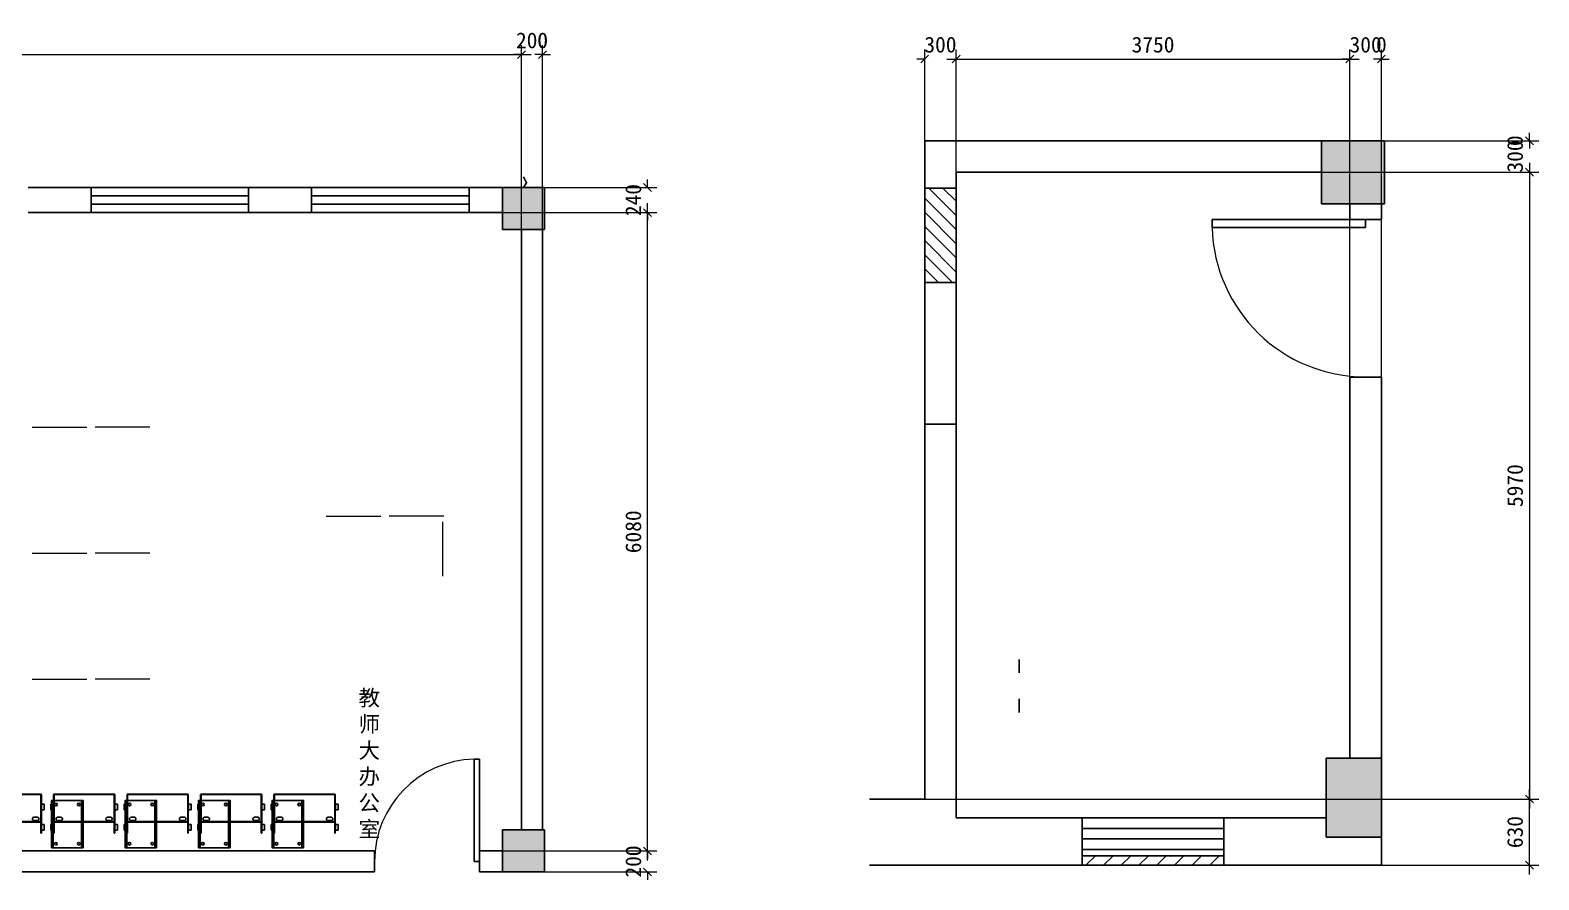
# Model space of a CAD drawing. Header units: millimetres. Extents: x 31518 to 88853, y -87450 to 166285.
# Drawn here: x 46543 to 60913, y -73094 to -65001 of the extents above; entities that cross this region are included whole.
import ezdxf

# ---------------------------------------------------------------- set-up
doc = ezdxf.new("R2010")
doc.units = ezdxf.units.MM
doc.linetypes.add('DASHED', pattern=[0.75, 0.5, -0.25])
for name, color, linetype in [('2D', 7, 'Continuous'), ('DASHED', 5, 'DASHED'), ('J-建筑墙体', 4, 'Continuous'), ('J-建筑柱子', 4, 'Continuous'), ('P-新建墙体', 6, 'Continuous'), ('P-新建墙体填充', 251, 'Continuous'), ('P-门槛石', 8, 'Continuous'), ('T-天花尺寸', 2, 'Continuous')]:
    doc.layers.add(name, color=color, linetype=linetype)
doc.styles.add('ROMANS', font='SIMHEI_0.TTF')
doc.styles.get("Standard").update_dxf_attribs({"font": 'SimSun.ttf'})
doc.dimstyles.new('60', dxfattribs={"dimscale": 60, "dimtxt": 2.5, "dimasz": 1.25, "dimexe": 1.5, "dimexo": 0, "dimgap": 1, "dimtad": 1, "dimdec": 0, "dimzin": 0, "dimdsep": 46, "dimtxsty": 'ROMANS', "dimblk": 'OBLIQUE', "dimcen": 0, "dimdle": 1.5, "dimclrd": 105, "dimclre": 105, "dimclrt": 112, "dimadec": 0, "dimazin": 0, "dimtfac": 1, "dimtdec": 0, "dimtix": 1, "dimtofl": 0, "dimtmove": 2, "dimatfit": 2, "dimldrblk": 'DOT', "dimfxl": 1.5, "dimtolj": 1, "dimtzin": 0, "dimlwd": 13, "dimlwe": 13, "dimarcsym": 0})

# ---------------------------------------------------------------- blocks, each defined once
blk = doc.blocks.new('vvvvvvv')
at = {"layer": 'T-天花尺寸', "color": 0, "extrusion": (1, -1e-16, 0)}
for p, q in [((-23627.9, -61143.2, 1592.9), (-23627.9, -61175.1, 1506)), ((-23627.9, -61148.8, 1645), (-23627.9, -61228.4, 1423.9)), ((-23627.9, -61197.3, 1613.9), (-23627.9, -61224.9, 1527.6)), ((-23627.9, -61393.2, 1592.9), (-23627.9, -61425.1, 1506)), ((-23627.9, -61398.8, 1645), (-23627.9, -61478.4, 1423.9)), ((-23627.9, -61447.3, 1613.9), (-23627.9, -61474.9, 1527.6))]:
    blk.add_line(p, q, dxfattribs=at)
blk = doc.blocks.new('3KB-B001')
for points, elevation in [([(-29.2, 28.8), (-31.8, 28.8), (-31.8, 34.1), (-29.2, 34.1)], 72.3), ([(-29.2, 28.8), (-29.2, 34.1), (-29.3, 34.1), (-29.3, 28.8)], 66), ([(29.2, 28.8), (29.2, 34.1), (29.3, 34.1), (29.3, 28.8)], 66), ([(29.2, 28.8), (31.8, 28.8), (31.8, 34.1), (29.2, 34.1)], 72.3), ([(-29.2, 9.5), (-31.8, 9.5), (-31.8, 14.8), (-29.2, 14.8)], 72.3), ([(-29.2, 9.5), (-29.2, 14.8), (-29.3, 14.8), (-29.3, 9.5)], 66), ([(-28.6, 0), (28.6, 0), (28.6, 26.5), (-28.6, 26.5)], 66), ([(29.2, 9.5), (31.8, 9.5), (31.8, 14.8), (29.2, 14.8)], 72.3), ([(29.2, 9.5), (29.2, 14.8), (29.3, 14.8), (29.3, 9.5)], 66)]:
    blk.add_lwpolyline(points, close=True, dxfattribs=dict(elevation=elevation))
at = {"elevation": 66}
for points in [[(-28.6, 0), (-28.6, 37)], [(28.6, 0), (28.6, 37)], [(28.6, 26.5), (28.6, 0)], [(-28.6, 0), (-28.6, 0)], [(-28.6, 0), (-28.6, 0)]]:
    blk.add_lwpolyline(points, dxfattribs=at)
for points in [[(-25.55, 25), (-21.95, 25, -0.4142136), (-20.75, 23.8), (-20.75, 23.2, -0.4142136), (-21.95, 22), (-25.55, 22, -0.4142136), (-26.75, 23.2), (-26.75, 23.8, -0.4142136)], [(25.55, 25), (21.95, 25, 0.4142136), (20.75, 23.8), (20.75, 23.2, 0.4142136), (21.95, 22), (25.55, 22, 0.4142136), (26.75, 23.2), (26.75, 23.8, 0.4142136)]]:
    blk.add_lwpolyline(points, format="xyb", close=True, dxfattribs=at)
for points in [[(-29.2, 34.1, 72.3), (-31.8, 34.1, 72.3), (-31.8, 28.8, 72.3), (-29.2, 28.8, 72.3)], [(-28.6, 37, 69.2), (-29.2, 37, 69.2), (-29.2, 0, 69.2), (-28.6, 0, 69.2)], [(-28.6, 37, 66), (-29.2, 37, 66), (-29.2, 0, 66), (-28.6, 0, 66)], [(28.6, 37, 69.2), (29.2, 37, 69.2), (29.2, 0, 69.2), (28.6, 0, 69.2)], [(28.6, 37, 66), (29.2, 37, 66), (29.2, 0, 66), (28.6, 0, 66)], [(29.2, 34.1, 72.3), (31.8, 34.1, 72.3), (31.8, 28.8, 72.3), (29.2, 28.8, 72.3)], [(-31.8, 9.5, 72.3), (-29.2, 9.5, 72.3), (-29.2, 14.8, 72.2), (-31.8, 14.8, 72.3)], [(-28.6, 0, 66), (28.6, 0, 66), (28.6, 26.5, 66), (-28.6, 26.5, 66)], [(31.8, 9.5, 72.3), (29.2, 9.5, 72.3), (29.2, 14.8, 72.2), (31.8, 14.8, 72.3)]]:
    blk.add_3dface(points)
at = {"invisible_edges": 8}
for points in [[(-28.6, 9.2, 66), (-28.6, 26.5, 66), (-28.6, 26.5, 68), (-28.6, 9.2, 69.2)], [(28.6, 9.2, 66), (28.6, 26.5, 66), (28.6, 26.5, 68), (28.6, 9.2, 69.2)], [(-28.6, 9.2, 66), (-28.6, 0, 66), (-28.6, 0, 69.2), (-28.6, 9.2, 69.2)], [(28.6, 9.2, 66), (28.6, 0, 66), (28.6, 0, 69.2), (28.6, 9.2, 69.2)]]:
    blk.add_3dface(points, dxfattribs=at)
mesh = blk.add_polymesh((6, 3))
for k, corner in enumerate([(-28.6, 2.5, 69.2), (-28.6, 2.5, 66), (-28.6, 2.5, 66), (-29.2, 2.5, 69.2), (-29.2, 2.5, 66), (-29.2, 2.5, 66), (-29.2, 37, 69.2), (-29.2, 37, 66), (-29.2, 2.5, 66), (-28.6, 37, 69.2), (-28.6, 37, 66), (-28.6, 2.5, 66), (-28.6, 37, 69.2), (-28.6, 37, 69.2), (-28.6, 2.5, 69.2), (-29.2, 37, 69.2), (-29.2, 37, 69.2), (-29.2, 2.5, 69.2)]):
    mesh.set_mesh_vertex(divmod(k, 3), corner)
mesh = blk.add_polymesh((6, 3))
for k, corner in enumerate([(28.6, 2.5, 69.2), (28.6, 2.5, 66), (28.6, 2.5, 66), (29.2, 2.5, 69.2), (29.2, 2.5, 66), (29.2, 2.5, 66), (29.2, 37, 69.2), (29.2, 37, 66), (29.2, 2.5, 66), (28.6, 37, 69.2), (28.6, 37, 66), (28.6, 2.5, 66), (28.6, 37, 69.2), (28.6, 37, 69.2), (28.6, 2.5, 69.2), (29.2, 37, 69.2), (29.2, 37, 69.2), (29.2, 2.5, 69.2)]):
    mesh.set_mesh_vertex(divmod(k, 3), corner)
mesh = blk.add_polymesh((6, 3))
for k, corner in enumerate([(28.5, 26.1, 66.6), (28.5, 26.1, 66), (28.5, 26.1, 66), (-28.5, 26.1, 66.6), (-28.5, 26.1, 66), (-28.5, 26.1, 66), (-28.5, 26.5, 66.6), (-28.5, 26.5, 66), (-28.5, 26.1, 66), (28.5, 26.5, 66.6), (28.5, 26.5, 66), (28.5, 26.1, 66), (28.5, 26.5, 66.6), (28.5, 26.5, 66.6), (28.5, 26.1, 66.6), (-28.5, 26.5, 66.6), (-28.5, 26.5, 66.6), (-28.5, 26.1, 66.6)]):
    mesh.set_mesh_vertex(divmod(k, 3), corner)
mesh = blk.add_polymesh((6, 3))
for k, corner in enumerate([(28.5, 0.4, 66.6), (28.5, 0.4, 66), (28.5, 0.4, 66), (-28.5, 0.4, 66.6), (-28.5, 0.4, 66), (-28.5, 0.4, 66), (-28.5, 0, 66.6), (-28.5, 0, 66), (-28.5, 0.4, 66), (28.5, 0, 66.6), (28.5, 0, 66), (28.5, 0.4, 66), (28.5, 0, 66.6), (28.5, 0, 66.6), (28.5, 0.4, 66.6), (-28.5, 0, 66.6), (-28.5, 0, 66.6), (-28.5, 0.4, 66.6)]):
    mesh.set_mesh_vertex(divmod(k, 3), corner)
blk = doc.blocks.new('2rao0009')
at = {"layer": '2D'}
for points in [[(-300, 450), (-284, 450), (-284, 0), (-300, 0)], [(-300, 450), (0, 450), (0, 0), (-300, 0)], [(0, 450), (-16, 450), (-16, 0), (0, 0)]]:
    blk.add_lwpolyline(points, close=True, dxfattribs=at)
for centre in [(-259, 412), (-41, 412), (-259, 38), (-41, 38)]:
    blk.add_circle(centre, 12.7, dxfattribs=at)
at = {"flags": 9}
for tag in ['XSIZE', 'YSIZE', 'ZSIZE']:
    blk.add_attdef(tag, (0, 0), '', height=0.5, dxfattribs=at)
blk = doc.blocks.new('gfh')
at = {"layer": 'DASHED', "color": 7, "extrusion": (0, 1, 0), "xscale": 10, "yscale": 10, "zscale": 10, "rotation": 180}
blk.add_blockref('3KB-B001', (-734508, -238563, 42), dxfattribs=at)
at = {"layer": 'DASHED', "color": 7, "extrusion": (0, 1, 0), "rotation": 180}
blk.add_blockref('2rao0009', (-734818, -238622, 20), dxfattribs=at)
blk = doc.blocks.new('900-12电脑桌')
at = {"color": 0, "lineweight": 0, "extrusion": (0, 0, -1)}
blk.add_lwpolyline([(-777, 629), (-777, 1149)], dxfattribs=at)
blk = doc.blocks.new('_Oblique')
at = {"color": 0, "linetype": 'ByBlock', "lineweight": -2}
blk.add_line((-0.5, -0.5), (0.5, 0.5), dxfattribs=at)
blk = doc.blocks.new('*D82')
at = {"color": 105, "lineweight": 13, "transparency": 16777216}
for p, q in [((39933, -65234), (51313, -65234)), ((40023, -66739), (40023, -65144)), ((51223, -66899), (51223, -65144))]:
    blk.add_line(p, q, dxfattribs=at)
at = {"layer": 'Defpoints', "color": 0, "transparency": 16777216}
for p in [(51223, -65234), (40023, -66739), (51223, -66899)]:
    blk.add_point(p, dxfattribs=at)
at = {"color": 105, "lineweight": 13, "transparency": 16777216, "xscale": 75, "yscale": 75, "zscale": 75, "rotation": 180}
blk.add_blockref('_Oblique', (40023, -65234), dxfattribs=at)
at = {"color": 105, "lineweight": 13, "transparency": 16777216, "xscale": 75, "yscale": 75, "zscale": 75}
blk.add_blockref('_Oblique', (51223, -65234), dxfattribs=at)
at = {"color": 112, "transparency": 16777216, "insert": (45623, -65099), "char_height": 150, "attachment_point": 5, "style": 'ROMANS'}
blk.add_mtext('\\A1;11200', dxfattribs=at)
blk = doc.blocks.new('_Dot')
at = {"color": 0, "linetype": 'ByBlock', "lineweight": -2}
blk.add_line((-0.5, 0), (-1, 0), dxfattribs=at)
at = {"color": 0, "linetype": 'ByBlock', "const_width": 0.5}
blk.add_lwpolyline([(-0.25, 0, 1), (0.25, 0, 1)], format="xyb", close=True, dxfattribs=at)
blk = doc.blocks.new('*D83')
at = {"color": 105, "lineweight": 13, "transparency": 16777216}
for p, q in [((51223, -65234), (51148, -65234)), ((51223, -72619), (51223, -65144)), ((51423, -66899), (51423, -65144)), ((51423, -65234), (51498, -65234))]:
    blk.add_line(p, q, dxfattribs=at)
at = {"layer": 'Defpoints', "color": 0, "transparency": 16777216}
for p in [(51423, -65234), (51423, -66899), (51223, -72619)]:
    blk.add_point(p, dxfattribs=at)
at = {"color": 105, "lineweight": 13, "transparency": 16777216, "xscale": 75, "yscale": 75, "zscale": 75}
blk.add_blockref('_Oblique', (51223, -65234), dxfattribs=at)
at = {"color": 105, "lineweight": 13, "transparency": 16777216, "xscale": 75, "yscale": 75, "zscale": 75, "rotation": 180}
blk.add_blockref('_Oblique', (51423, -65234), dxfattribs=at)
at = {"color": 112, "transparency": 16777216, "insert": (51323, -65099), "char_height": 150, "attachment_point": 5, "style": 'ROMANS'}
blk.add_mtext('\\A1;200', dxfattribs=at)
blk = doc.blocks.new('*D84')
at = {"color": 105, "lineweight": 13, "transparency": 16777216}
for p, q in [((51423, -65234), (51348, -65234)), ((51423, -66899), (51423, -65144)), ((51423, -72619), (51423, -65144)), ((51423, -65234), (51498, -65234))]:
    blk.add_line(p, q, dxfattribs=at)
at = {"layer": 'Defpoints', "color": 0, "transparency": 16777216}
for p in [(51423, -65234), (51423, -66899), (51423, -72619)]:
    blk.add_point(p, dxfattribs=at)
at = {"color": 105, "lineweight": 13, "transparency": 16777216, "xscale": 75, "yscale": 75, "zscale": 75}
blk.add_blockref('_Oblique', (51423, -65234), dxfattribs=at)
at = {"color": 105, "lineweight": 13, "transparency": 16777216, "xscale": 75, "yscale": 75, "zscale": 75, "rotation": 180}
blk.add_blockref('_Oblique', (51423, -65234), dxfattribs=at)
at = {"color": 112, "transparency": 16777216, "insert": (51423, -65099), "char_height": 150, "attachment_point": 5, "style": 'ROMANS'}
blk.add_mtext('\\A1;0', dxfattribs=at)
blk = doc.blocks.new('*D85')
at = {"color": 105, "lineweight": 13, "transparency": 16777216}
for p, q in [((50823, -72819), (52513, -72819)), ((52423, -72819), (52423, -72744)), ((51043, -73019), (52513, -73019)), ((52423, -73019), (52423, -73094))]:
    blk.add_line(p, q, dxfattribs=at)
at = {"layer": 'Defpoints', "color": 0, "transparency": 16777216}
for p in [(50823, -72819), (52423, -72819), (51043, -73019)]:
    blk.add_point(p, dxfattribs=at)
at = {"color": 105, "lineweight": 13, "transparency": 16777216, "xscale": 75, "yscale": 75, "zscale": 75}
for p, rotation in [((52423, -72819), 270), ((52423, -73019), 90)]:
    blk.add_blockref('_Oblique', p, dxfattribs=dict(at, rotation=rotation))
at = {"color": 112, "transparency": 16777216, "insert": (52288, -72919), "char_height": 150, "attachment_point": 5, "rotation": 90, "style": 'ROMANS'}
blk.add_mtext('\\A1;200', dxfattribs=at)
blk = doc.blocks.new('*D86')
at = {"color": 105, "lineweight": 13, "transparency": 16777216}
for p, q in [((50823, -72819), (52513, -72819)), ((51043, -72819), (52513, -72819)), ((52423, -72819), (52423, -72744)), ((52423, -72819), (52423, -72894))]:
    blk.add_line(p, q, dxfattribs=at)
at = {"layer": 'Defpoints', "color": 0, "transparency": 16777216}
for p in [(50823, -72819), (51043, -72819), (52423, -72819)]:
    blk.add_point(p, dxfattribs=at)
at = {"color": 105, "lineweight": 13, "transparency": 16777216, "xscale": 75, "yscale": 75, "zscale": 75}
for rotation in [90, 270]:
    blk.add_blockref('_Oblique', (52423, -72819), dxfattribs=dict(at, rotation=rotation))
at = {"color": 112, "transparency": 16777216, "insert": (52288, -72819), "char_height": 150, "attachment_point": 5, "rotation": 90, "style": 'ROMANS'}
blk.add_mtext('\\A1;0', dxfattribs=at)
blk = doc.blocks.new('*D87')
at = {"color": 105, "lineweight": 13, "transparency": 16777216}
for p, q in [((52423, -72909), (52423, -66649)), ((50723, -66739), (52513, -66739)), ((51043, -72819), (52513, -72819))]:
    blk.add_line(p, q, dxfattribs=at)
at = {"layer": 'Defpoints', "color": 0, "transparency": 16777216}
for p in [(50723, -66739), (52423, -66739), (51043, -72819)]:
    blk.add_point(p, dxfattribs=at)
at = {"color": 105, "lineweight": 13, "transparency": 16777216, "xscale": 75, "yscale": 75, "zscale": 75}
for p, rotation in [((52423, -66739), 90), ((52423, -72819), 270)]:
    blk.add_blockref('_Oblique', p, dxfattribs=dict(at, rotation=rotation))
at = {"color": 112, "transparency": 16777216, "insert": (52288, -69779), "char_height": 150, "attachment_point": 5, "rotation": 90, "style": 'ROMANS'}
blk.add_mtext('\\A1;6080', dxfattribs=at)
blk = doc.blocks.new('*D88')
at = {"color": 105, "lineweight": 13, "transparency": 16777216}
for p, q in [((50723, -66499), (52513, -66499)), ((52423, -66499), (52423, -66424)), ((51043, -66739), (52513, -66739)), ((52423, -66739), (52423, -66814))]:
    blk.add_line(p, q, dxfattribs=at)
at = {"layer": 'Defpoints', "color": 0, "transparency": 16777216}
for p in [(50723, -66499), (52423, -66499), (51043, -66739)]:
    blk.add_point(p, dxfattribs=at)
at = {"color": 105, "lineweight": 13, "transparency": 16777216, "xscale": 75, "yscale": 75, "zscale": 75}
for p, rotation in [((52423, -66499), 270), ((52423, -66739), 90)]:
    blk.add_blockref('_Oblique', p, dxfattribs=dict(at, rotation=rotation))
at = {"color": 112, "transparency": 16777216, "insert": (52288, -66619), "char_height": 150, "attachment_point": 5, "rotation": 90, "style": 'ROMANS'}
blk.add_mtext('\\A1;240', dxfattribs=at)
blk = doc.blocks.new('*D89')
at = {"color": 105, "lineweight": 13, "transparency": 16777216}
for p, q in [((55063, -66504), (55063, -65186)), ((55363, -67404), (55363, -65186)), ((55063, -65276), (54988, -65276)), ((55363, -65276), (55438, -65276))]:
    blk.add_line(p, q, dxfattribs=at)
at = {"layer": 'Defpoints', "color": 0, "transparency": 16777216}
for p in [(55363, -65276), (55063, -66504), (55363, -67404)]:
    blk.add_point(p, dxfattribs=at)
at = {"color": 105, "lineweight": 13, "transparency": 16777216, "xscale": 75, "yscale": 75, "zscale": 75}
blk.add_blockref('_Oblique', (55063, -65276), dxfattribs=at)
at = {"color": 105, "lineweight": 13, "transparency": 16777216, "xscale": 75, "yscale": 75, "zscale": 75, "rotation": 180}
blk.add_blockref('_Oblique', (55363, -65276), dxfattribs=at)
at = {"color": 112, "transparency": 16777216, "insert": (55213, -65140), "char_height": 150, "attachment_point": 5, "style": 'ROMANS'}
blk.add_mtext('\\A1;300', dxfattribs=at)
blk = doc.blocks.new('*D90')
at = {"color": 105, "lineweight": 13, "transparency": 16777216}
for p, q in [((55363, -67404), (55363, -65186)), ((59113, -68304), (59113, -65186)), ((55273, -65276), (59203, -65276))]:
    blk.add_line(p, q, dxfattribs=at)
at = {"layer": 'Defpoints', "color": 0, "transparency": 16777216}
for p in [(59113, -65276), (55363, -67404), (59113, -68304)]:
    blk.add_point(p, dxfattribs=at)
at = {"color": 105, "lineweight": 13, "transparency": 16777216, "xscale": 75, "yscale": 75, "zscale": 75, "rotation": 180}
blk.add_blockref('_Oblique', (55363, -65276), dxfattribs=at)
at = {"color": 105, "lineweight": 13, "transparency": 16777216, "xscale": 75, "yscale": 75, "zscale": 75}
blk.add_blockref('_Oblique', (59113, -65276), dxfattribs=at)
at = {"color": 112, "transparency": 16777216, "insert": (57238, -65140), "char_height": 150, "attachment_point": 5, "style": 'ROMANS'}
blk.add_mtext('\\A1;3750', dxfattribs=at)
blk = doc.blocks.new('*D91')
at = {"color": 105, "lineweight": 13, "transparency": 16777216}
for p, q in [((59113, -71936), (59113, -65186)), ((59413, -68304), (59413, -65186)), ((59113, -65276), (59038, -65276)), ((59413, -65276), (59488, -65276))]:
    blk.add_line(p, q, dxfattribs=at)
at = {"layer": 'Defpoints', "color": 0, "transparency": 16777216}
for p in [(59413, -65276), (59413, -68304), (59113, -71936)]:
    blk.add_point(p, dxfattribs=at)
at = {"color": 105, "lineweight": 13, "transparency": 16777216, "xscale": 75, "yscale": 75, "zscale": 75}
blk.add_blockref('_Oblique', (59113, -65276), dxfattribs=at)
at = {"color": 105, "lineweight": 13, "transparency": 16777216, "xscale": 75, "yscale": 75, "zscale": 75, "rotation": 180}
blk.add_blockref('_Oblique', (59413, -65276), dxfattribs=at)
at = {"color": 112, "transparency": 16777216, "insert": (59263, -65140), "char_height": 150, "attachment_point": 5, "style": 'ROMANS'}
blk.add_mtext('\\A1;300', dxfattribs=at)
blk = doc.blocks.new('*D92')
at = {"color": 105, "lineweight": 13, "transparency": 16777216}
for p, q in [((59413, -68304), (59413, -65186)), ((59413, -71936), (59413, -65186)), ((59413, -65276), (59338, -65276)), ((59413, -65276), (59488, -65276))]:
    blk.add_line(p, q, dxfattribs=at)
at = {"layer": 'Defpoints', "color": 0, "transparency": 16777216}
for p in [(59413, -65276), (59413, -68304), (59413, -71936)]:
    blk.add_point(p, dxfattribs=at)
at = {"color": 105, "lineweight": 13, "transparency": 16777216, "xscale": 75, "yscale": 75, "zscale": 75}
blk.add_blockref('_Oblique', (59413, -65276), dxfattribs=at)
at = {"color": 105, "lineweight": 13, "transparency": 16777216, "xscale": 75, "yscale": 75, "zscale": 75, "rotation": 180}
blk.add_blockref('_Oblique', (59413, -65276), dxfattribs=at)
at = {"color": 112, "transparency": 16777216, "insert": (59413, -65140), "char_height": 150, "attachment_point": 5, "style": 'ROMANS'}
blk.add_mtext('\\A1;0', dxfattribs=at)
blk = doc.blocks.new('*D93')
at = {"color": 105, "lineweight": 13, "transparency": 16777216}
for p, q in [((60823, -73044), (60823, -72234)), ((54538, -72324), (60913, -72324)), ((57913, -72954), (60913, -72954))]:
    blk.add_line(p, q, dxfattribs=at)
at = {"layer": 'Defpoints', "color": 0, "transparency": 16777216}
for p in [(54538, -72324), (60823, -72324), (57913, -72954)]:
    blk.add_point(p, dxfattribs=at)
at = {"color": 105, "lineweight": 13, "transparency": 16777216, "xscale": 75, "yscale": 75, "zscale": 75}
for p, rotation in [((60823, -72324), 90), ((60823, -72954), 270)]:
    blk.add_blockref('_Oblique', p, dxfattribs=dict(at, rotation=rotation))
at = {"color": 112, "transparency": 16777216, "insert": (60687, -72639), "char_height": 150, "attachment_point": 5, "rotation": 90, "style": 'ROMANS'}
blk.add_mtext('\\A1;630', dxfattribs=at)
blk = doc.blocks.new('*D94')
at = {"color": 105, "lineweight": 13, "transparency": 16777216}
for p, q in [((55363, -66354), (60913, -66354)), ((60823, -66264), (60823, -72414)), ((55063, -72324), (60913, -72324))]:
    blk.add_line(p, q, dxfattribs=at)
at = {"layer": 'Defpoints', "color": 0, "transparency": 16777216}
for p in [(55363, -66354), (55063, -72324), (60823, -72324)]:
    blk.add_point(p, dxfattribs=at)
at = {"color": 105, "lineweight": 13, "transparency": 16777216, "xscale": 75, "yscale": 75, "zscale": 75}
for p, rotation in [((60823, -66354), 90), ((60823, -72324), 270)]:
    blk.add_blockref('_Oblique', p, dxfattribs=dict(at, rotation=rotation))
at = {"color": 112, "transparency": 16777216, "insert": (60687, -69339), "char_height": 150, "attachment_point": 5, "rotation": 90, "style": 'ROMANS'}
blk.add_mtext('\\A1;5970', dxfattribs=at)
blk = doc.blocks.new('*D95')
at = {"color": 105, "lineweight": 13, "transparency": 16777216}
for p, q in [((55063, -66054), (60913, -66054)), ((60823, -66054), (60823, -65979)), ((58843, -66354), (60913, -66354)), ((60823, -66354), (60823, -66429))]:
    blk.add_line(p, q, dxfattribs=at)
at = {"layer": 'Defpoints', "color": 0, "transparency": 16777216}
for p in [(55063, -66054), (60823, -66054), (58843, -66354)]:
    blk.add_point(p, dxfattribs=at)
at = {"color": 105, "lineweight": 13, "transparency": 16777216, "xscale": 75, "yscale": 75, "zscale": 75}
for p, rotation in [((60823, -66054), 270), ((60823, -66354), 90)]:
    blk.add_blockref('_Oblique', p, dxfattribs=dict(at, rotation=rotation))
at = {"color": 112, "transparency": 16777216, "insert": (60687, -66204), "char_height": 150, "attachment_point": 5, "rotation": 90, "style": 'ROMANS'}
blk.add_mtext('\\A1;300', dxfattribs=at)
blk = doc.blocks.new('*D96')
at = {"color": 105, "lineweight": 13, "transparency": 16777216}
for p, q in [((55063, -66054), (60913, -66054)), ((58843, -66054), (60913, -66054)), ((60823, -66054), (60823, -65979)), ((60823, -66054), (60823, -66129))]:
    blk.add_line(p, q, dxfattribs=at)
at = {"layer": 'Defpoints', "color": 0, "transparency": 16777216}
for p in [(55063, -66054), (58843, -66054), (60823, -66054)]:
    blk.add_point(p, dxfattribs=at)
at = {"color": 105, "lineweight": 13, "transparency": 16777216, "xscale": 75, "yscale": 75, "zscale": 75}
for rotation in [90, 270]:
    blk.add_blockref('_Oblique', (60823, -66054), dxfattribs=dict(at, rotation=rotation))
at = {"color": 112, "transparency": 16777216, "insert": (60687, -66054), "char_height": 150, "attachment_point": 5, "rotation": 90, "style": 'ROMANS'}
blk.add_mtext('\\A1;0', dxfattribs=at)

msp = doc.modelspace()

# ---------------------------------------------------------------- hatches: boundary and pattern name
at = {"layer": 'J-建筑柱子'}
for points in [[(59442.8, -66054.4), (58842.8, -66054.4), (58842.8, -66654.4), (59442.8, -66654.4)], [(51442.5, -66898.7), (51442.5, -66498.7), (51042.5, -66498.7), (51042.5, -66898.7)], [(59413.2, -71936.2), (58888.2, -71936.2), (58888.2, -72686.2), (59413.2, -72686.2)], [(51442.5, -72618.7), (51042.5, -72618.7), (51042.5, -73018.7), (51442.5, -73018.7)]]:
    msp.add_hatch(color=256, dxfattribs=at).paths.add_polyline_path(points)
at = {"layer": 'P-新建墙体填充'}
h = msp.add_hatch(dxfattribs=at)
h.set_pattern_fill('ANSI31', color=256, scale=30, angle=360, style=0)
h.set_pattern_definition([(135, (458394.65, -340077.67), (67.35192, 67.35192), [])])
h.paths.add_polyline_path([(55063.2, -66504.4), (55363.2, -66504.4), (55363.2, -67404.4), (55063.2, -67404.4)])
at = {"layer": 'P-门槛石'}
h = msp.add_hatch(dxfattribs=at)
h.set_pattern_fill('ANSI31', color=4, scale=75, angle=360, style=0)
h.set_pattern_definition([(45, (-1056016.87, -271436.43), (-84.189901, 84.189901), [])])
h.paths.add_polyline_path([(57913.2, -72954.4), (56563.2, -72954.4), (56563.2, -72864.4), (57913.2, -72864.4)])

# ---------------------------------------------------------------- linework, layer by layer
for p, q in [((48622.5, -66498.7), (47122.5, -66498.7)), ((50722.5, -66498.7), (49222.5, -66498.7)), ((47122.5, -66578.7), (48622.5, -66578.7)), ((47122.5, -66658.7), (48622.5, -66658.7)), ((49222.5, -66578.7), (50722.5, -66578.7)), ((49222.5, -66658.7), (50722.5, -66658.7)), ((48622.5, -66738.7), (47122.5, -66738.7)), ((50722.5, -66738.7), (49222.5, -66738.7)), ((57800.7, -66879.4), (57800.7, -66804.4)), ((59263.2, -66804.4), (57800.7, -66804.4)), ((59263.2, -66804.4), (59263.2, -66879.4)), ((59263.2, -66879.4), (57800.7, -66879.4)), ((50772.5, -71943.7), (50822.5, -71943.7)), ((50772.5, -72918.7), (50772.5, -71943.7)), ((50822.5, -72918.7), (50822.5, -71943.7)), ((50822.5, -72918.7), (50772.5, -72918.7))]:
    msp.add_line(p, q)
at = {"color": 4}
for p, q in [((47122.5, -66738.7), (47122.5, -66498.7)), ((48622.5, -66738.7), (48622.5, -66498.7)), ((49222.5, -66738.7), (49222.5, -66498.7)), ((50722.5, -66738.7), (50722.5, -66498.7))]:
    msp.add_line(p, q, dxfattribs=at)
at = {"extrusion": (0, 0, -1)}
for p, q in [((57913.2, -72504.4), (56563.2, -72504.4)), ((56563.2, -72804.4), (56563.2, -72504.4)), ((57913.2, -72504.4), (57913.2, -72804.4)), ((56563.2, -72604.4), (57913.2, -72604.4)), ((56563.2, -72704.4), (57913.2, -72704.4)), ((57913.2, -72804.4), (56563.2, -72804.4))]:
    msp.add_line(p, q, dxfattribs=at)
at = {"lineweight": 13}
for centre, radius, start, end in [((59263.2, -66841.9), 1462.5, 181.46928, 270), ((50797.5, -72918.7), 975, 91.46928, 180)]:
    msp.add_arc(centre, radius, start, end, dxfattribs=at)
at = {"layer": 'J-建筑墙体'}
for p, q in [((55063.2, -66054.4), (58842.8, -66054.4)), ((55063.2, -66054.4), (55063.2, -66504.4)), ((55363.2, -66354.4), (58842.8, -66354.4)), ((55363.2, -66504.4), (55363.2, -66354.4)), ((47122.5, -66498.7), (46522.5, -66498.7)), ((47122.5, -66738.7), (47122.5, -66498.7)), ((49222.5, -66498.7), (48622.5, -66498.7)), ((49222.5, -66738.7), (49222.5, -66498.7)), ((51042.5, -66498.7), (50722.5, -66498.7)), ((50722.5, -66498.7), (50722.5, -66738.7)), ((55063.2, -66504.4), (55363.2, -66504.4)), ((59113.2, -66654.4), (59113.2, -66804.4)), ((59413.2, -66804.4), (59413.2, -66654.4)), ((46522.5, -66738.7), (47122.5, -66738.7)), ((48622.5, -66738.7), (49222.5, -66738.7)), ((50722.5, -66738.7), (51042.5, -66738.7)), ((59113.2, -66804.4), (59413.2, -66804.4)), ((51222.5, -72618.7), (51222.5, -66898.7)), ((51422.5, -72618.7), (51422.5, -66898.7)), ((59413.2, -68304.4), (59113.2, -68304.4)), ((59113.2, -68304.4), (59113.2, -71936.2)), ((59413.2, -71936.2), (59413.2, -68304.4)), ((55363.2, -68754.4), (55063.2, -68754.4)), ((55063.2, -68754.4), (55063.2, -72324.4)), ((55363.2, -72504.4), (55363.2, -68754.4)), ((55063.2, -72324.4), (54538.2, -72324.4)), ((56563.2, -72504.4), (55363.2, -72504.4)), ((56563.2, -72804.4), (56563.2, -72504.4)), ((58888.2, -72504.4), (57913.2, -72504.4)), ((57913.2, -72504.4), (57913.2, -72954.4)), ((59413.2, -72954.4), (59413.2, -72686.2)), ((49822.5, -72818.7), (45722.5, -72818.7)), ((49822.5, -73018.7), (49822.5, -72818.7)), ((51042.5, -72818.7), (50822.5, -72818.7)), ((50822.5, -72818.7), (50822.5, -73018.7)), ((56563.2, -72954.4), (56563.2, -72804.4)), ((54538.2, -72954.4), (56563.2, -72954.4)), ((57913.2, -72954.4), (59413.2, -72954.4)), ((45722.5, -73018.7), (49822.5, -73018.7)), ((50822.5, -73018.7), (51042.5, -73018.7))]:
    msp.add_line(p, q, dxfattribs=at)
at = {"layer": 'J-建筑墙体', "color": 4}
msp.add_line((48622.5, -66498.7), (48622.5, -66738.7), dxfattribs=at)
at = {"layer": 'J-建筑柱子', "color": 81}
for p, q in [((59442.8, -66054.4), (58842.8, -66054.4)), ((58842.8, -66054.4), (58842.8, -66654.4)), ((59442.8, -66654.4), (59442.8, -66054.4)), ((51442.5, -66498.7), (51042.5, -66498.7)), ((51042.5, -66498.7), (51042.5, -66898.7)), ((51442.5, -66898.7), (51442.5, -66498.7)), ((58842.8, -66654.4), (59442.8, -66654.4)), ((51042.5, -66898.7), (51442.5, -66898.7)), ((59413.2, -71936.2), (58888.2, -71936.2)), ((58888.2, -71936.2), (58888.2, -72686.2)), ((59413.2, -72686.2), (59413.2, -71936.2)), ((51442.5, -72618.7), (51042.5, -72618.7)), ((51042.5, -72618.7), (51042.5, -73018.7)), ((51442.5, -73018.7), (51442.5, -72618.7)), ((58888.2, -72686.2), (59413.2, -72686.2)), ((51042.5, -73018.7), (51442.5, -73018.7))]:
    msp.add_line(p, q, dxfattribs=at)
at = {"layer": 'P-新建墙体'}
for p, q in [((55063.2, -67404.4), (55063.2, -66504.4)), ((55363.2, -66504.4), (55363.2, -67404.4)), ((58842.8, -66804.4), (59113.2, -66804.4)), ((55063.2, -67404.4), (55363.2, -67404.4))]:
    msp.add_line(p, q, dxfattribs=at)
at = {"layer": 'P-门槛石'}
for p, q in [((55063.2, -68754.4), (55063.2, -67404.4)), ((55363.2, -68754.4), (55363.2, -67404.4)), ((57913.2, -72864.4), (56563.2, -72864.4)), ((57913.2, -72954.4), (56563.2, -72954.4))]:
    msp.add_line(p, q, dxfattribs=at)
msp.add_lwpolyline([(51242.5, -66398.2), (51271.7, -66455.7), (51242.5, -66498.7)], dxfattribs=at)

# ---------------------------------------------------------------- block references
at = {"xscale": -1, "rotation": 270}
for p in [(45933.3, -69560.7), (48733.3, -70407.1), (45933.3, -70760.7), (45933.3, -71960.7)]:
    msp.add_blockref('900-12电脑桌', p, dxfattribs=at)
at = {"rotation": 90}
for p in [(48311.8, -69560.7), (51111.8, -70407.1), (48311.8, -70760.7), (48311.8, -71960.7)]:
    msp.add_blockref('900-12电脑桌', p, dxfattribs=at)
at = {"xscale": -1}
msp.add_blockref('900-12电脑桌', (51249.3, -70831.5), dxfattribs=at)
at = {"color": 7, "xscale": 1.5, "yscale": 1.5, "zscale": 1.5}
msp.add_blockref('vvvvvvv', (91405, 20718.9, 247.5), dxfattribs=at)
at = {"layer": 'T-天花尺寸', "extrusion": (1e-16, 1, 0)}
for p in [(-780865, 0, 166284.6), (-781565, 0, 166284.6), (-782265, 0, 166284.6), (-782965, 0, 166284.6), (-783665, 0, 166284.6)]:
    msp.add_blockref('gfh', p, dxfattribs=at)

# ---------------------------------------------------------------- texts
at = {"insert": (49670.3, -71285.4), "char_height": 150, "width": 22.271, "attachment_point": 1}
msp.add_mtext('{\\fSimSun|b0|i0|c134|p2;教师大办公室}', dxfattribs=at)

# ---------------------------------------------------------------- dimensions: what is measured, and where the dimension line sits
at = {"color": 2}
for base, p1, p2, picture, middle in [((51222.5, -65234.4), (40022.5, -66738.7), (51222.5, -66898.7), '*D82', (45622.5, -65099.4)), ((51422.5, -65234.4), (51222.5, -72618.7), (51422.5, -66898.7), '*D83', (51322.5, -65099.4)), ((51422.5254139, -65234.3820143), (51422.5254139, -66898.6984866), (51422.5254139, -72618.6984866), '*D84', (51422.5254139, -65099.3820143)), ((55363.2, -65276.3), (55063.2, -66504.4), (55363.2, -67404.4), '*D89', (55213.2, -65140.5)), ((59113.2, -65276.3), (55363.2, -67404.4), (59113.2, -68304.4), '*D90', (57238.2, -65140.5)), ((59413.2, -65276.3), (59113.2, -71936.2), (59413.2, -68304.4), '*D91', (59263.2, -65140.5)), ((59413.166282, -65276.3372391), (59413.166282, -68304.3838636), (59413.166282, -71936.1653493), '*D92', (59413.166282, -65140.4945424))]:
    dim = msp.add_linear_dim(base=base, p1=p1, p2=p2, dimstyle='60', dxfattribs=at)
    dim.commit()
    dim.dimension.update_dxf_attribs({"geometry": picture, "text_midpoint": middle})
for base, p1, p2, picture, middle in [((60822.7, -66054.4), (58842.8, -66354.4), (55063.2, -66054.4), '*D95', (60686.9, -66204.4)), ((60822.7414674, -66054.3838636), (55063.166282, -66054.3838636), (58842.820651, -66054.3838636), '*D96', (60686.8987708, -66054.3838636)), ((60822.7, -72324.4), (55363.2, -66354.4), (55063.2, -72324.4), '*D94', (60686.9, -69339.4)), ((52423.4, -66498.7), (51042.5, -66738.7), (50722.5, -66498.7), '*D88', (52288.4, -66618.7)), ((52423.4, -66738.7), (51042.5, -72818.7), (50722.5, -66738.7), '*D87', (52288.4, -69778.7)), ((60822.7, -72324.4), (57913.2, -72954.4), (54538.2, -72324.4), '*D93', (60686.9, -72639.4)), ((52423.4, -72818.7), (51042.5, -73018.7), (50822.5, -72818.7), '*D85', (52288.4, -72918.7)), ((52423.4473188, -72818.6984866), (50822.5254139, -72818.6984866), (51042.5254139, -72818.6984866), '*D86', (52288.4473188, -72818.6984866))]:
    dim = msp.add_linear_dim(base=base, p1=p1, p2=p2, angle=270, dimstyle='60', dxfattribs=at)
    dim.commit()
    dim.dimension.update_dxf_attribs({"geometry": picture, "text_midpoint": middle})

doc.saveas('drawing.dxf')
